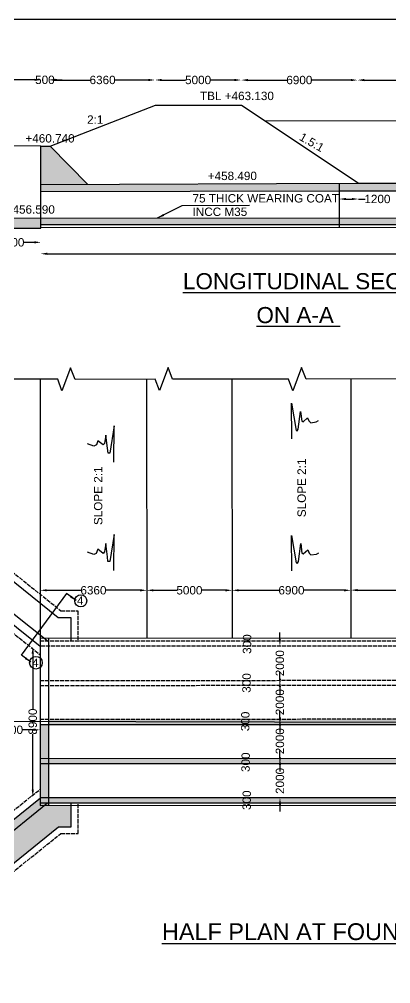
# Model space of a CAD drawing. Header units: millimetres. Extents: x 5124 to 11153714, y 2311 to 37856403.
# Drawn here: x 11027965 to 11050115, y 37798906 to 37856390 of the extents above; entities that cross this region are included whole.
import ezdxf

# ---------------------------------------------------------------- set-up
doc = ezdxf.new("R2010")
doc.units = ezdxf.units.MM
doc.header["$MEASUREMENT"] = 0
doc.linetypes.add('ACAD_ISO02W100', pattern=[15, 12, -3])
doc.layers.add('DIMENSION', color=50, linetype='Continuous')
doc.layers.add('TEXT', color=7, linetype='Continuous')
doc.styles.get("Standard").update_dxf_attribs({"font": 'arial.ttf', "height": 500})
doc.dimstyles.get("Standard").update_dxf_attribs({"dimtxt": 500, "dimasz": 400, "dimexe": 0.18, "dimexo": 0.0625, "dimgap": 0.09, "dimtad": 0, "dimdec": 0, "dimzin": 0, "dimdsep": 46, "dimtxsty": 'Standard', "dimcen": 0.09, "dimse1": 1, "dimse2": 1, "dimadec": 0, "dimazin": 0, "dimtfac": 1, "dimtdec": 0, "dimtofl": 0, "dimtmove": 0, "dimatfit": 3, "dimfxl": 0, "dimtolj": 1, "dimtzin": 0, "dimarcsym": 0})
pattern_1 = [(50, (0, 0), (537.945137, -47.064101), [56.25, -618.75]), (355, (0, 0), (-104.0635, 564.1441), [45, -495]), (100.4514, (44.83, -3.9), (433.882036, 517.0796565), [47.8051425, -525.856584]), (46.1842, (0, 150), (800.430786, -124.139261), [84.375, -928.125]), (96.6356, (66.7, 139.66), (700.997029, 730.588403), [71.707716, -788.78475]), (351.1842, (0, 150), (700.996459, 730.58895), [67.5, -742.5]), (21, (75, 112.5), (447.680289, -301.964168), [56.25, -618.75]), (326, (75, 112.5), (182.486499, 543.862534), [45, -495]), (71.4514, (112.3, 87.34), (630.1669714, 241.8978725), [47.8051425, -525.856584]), (37.5, (0, 0), (9.1198915, 249.6703904), [0, -489, 0, -502.5, 0, -496.875]), (7.5, (0, 0), (197.302153, 295.808784), [0, -286.5, 0, -477.75, 0, -189.375]), (327.5, (-167.25, 0), (400.3668271, -16.9161538), [0, -187.5, 0, -585, 0, -776.25]), (317.5, (-242.25, 0), (437.389627, 75.0787367), [0, -243.75, 0, -388.5, 0, -551.25])]

# ---------------------------------------------------------------- blocks, each defined once
blk = doc.blocks.new('*D6')
at = {"layer": 'Defpoints', "color": 0, "transparency": 16777216}
for p in [(11016513, 37852779), (11029275, 37852779), (11029275, 37852779)]:
    blk.add_point(p, dxfattribs=at)
at = {"layer": 'TEXT', "color": 0, "lineweight": -2, "transparency": 16777216}
for p, q in [((11016913, 37852779), (11021977, 37852779)), ((11028875, 37852779), (11023810, 37852779))]:
    blk.add_line(p, q, dxfattribs=at)
at = {"layer": 'TEXT', "color": 0, "transparency": 16777216}
for points in [[(11016913, 37852846), (11016913, 37852713), (11016513, 37852779)], [(11028875, 37852846), (11028875, 37852713), (11029275, 37852779)]]:
    blk.add_solid(points, dxfattribs=at)
at = {"layer": 'TEXT', "color": 0, "transparency": 16777216, "insert": (11022894, 37852779), "char_height": 500, "attachment_point": 5}
blk.add_mtext('\\A1;12450', dxfattribs=at)
blk = doc.blocks.new('*D7')
at = {"layer": 'Defpoints', "color": 0, "transparency": 16777216}
for p in [(11029275, 37852779), (11029714, 37852779), (11029714, 37852779)]:
    blk.add_point(p, dxfattribs=at)
at = {"layer": 'TEXT', "color": 0, "lineweight": -2, "transparency": 16777216}
for p, q in [((11028875, 37852779), (11028475, 37852779)), ((11030114, 37852779), (11030514, 37852779))]:
    blk.add_line(p, q, dxfattribs=at)
at = {"layer": 'TEXT', "color": 0, "transparency": 16777216}
for points in [[(11028875, 37852846), (11028875, 37852713), (11029275, 37852779)], [(11030114, 37852846), (11030114, 37852713), (11029714, 37852779)]]:
    blk.add_solid(points, dxfattribs=at)
at = {"layer": 'TEXT', "color": 0, "transparency": 16777216, "insert": (11029494, 37852779), "char_height": 500, "attachment_point": 5}
blk.add_mtext('\\A1;500', dxfattribs=at)
blk = doc.blocks.new('*D8')
at = {"layer": 'Defpoints', "color": 0, "transparency": 16777216}
for p in [(11029805, 37852794), (11036062, 37852794), (11036062, 37852771)]:
    blk.add_point(p, dxfattribs=at)
at = {"layer": 'TEXT', "color": 0, "lineweight": -2, "transparency": 16777216}
for p, q in [((11030205, 37852771), (11032186, 37852771)), ((11035662, 37852771), (11033680, 37852771))]:
    blk.add_line(p, q, dxfattribs=at)
at = {"layer": 'TEXT', "color": 0, "transparency": 16777216}
for points in [[(11030205, 37852838), (11030205, 37852704), (11029805, 37852771)], [(11035662, 37852838), (11035662, 37852704), (11036062, 37852771)]]:
    blk.add_solid(points, dxfattribs=at)
at = {"layer": 'TEXT', "color": 0, "transparency": 16777216, "insert": (11032933, 37852771), "char_height": 500, "attachment_point": 5}
blk.add_mtext('\\A1;6360', dxfattribs=at)
blk = doc.blocks.new('*D9')
at = {"layer": 'Defpoints', "color": 0, "transparency": 16777216}
for p in [(11036062, 37852771), (11041195, 37852771), (11041195, 37852771)]:
    blk.add_point(p, dxfattribs=at)
at = {"layer": 'TEXT', "color": 0, "lineweight": -2, "transparency": 16777216}
for p, q in [((11036462, 37852771), (11037883, 37852771)), ((11040795, 37852771), (11039374, 37852771))]:
    blk.add_line(p, q, dxfattribs=at)
at = {"layer": 'TEXT', "color": 0, "transparency": 16777216}
for points in [[(11036462, 37852838), (11036462, 37852704), (11036062, 37852771)], [(11040795, 37852838), (11040795, 37852704), (11041195, 37852771)]]:
    blk.add_solid(points, dxfattribs=at)
at = {"layer": 'TEXT', "color": 0, "transparency": 16777216, "insert": (11038628, 37852771), "char_height": 500, "attachment_point": 5}
blk.add_mtext('\\A1;5000', dxfattribs=at)
blk = doc.blocks.new('*D10')
at = {"layer": 'Defpoints', "color": 0, "transparency": 16777216}
for p in [(11041195, 37852771), (11048137, 37852771), (11048137, 37852767)]:
    blk.add_point(p, dxfattribs=at)
at = {"layer": 'TEXT', "color": 0, "lineweight": -2, "transparency": 16777216}
for p, q in [((11041595, 37852767), (11043919, 37852767)), ((11047737, 37852767), (11045414, 37852767))]:
    blk.add_line(p, q, dxfattribs=at)
at = {"layer": 'TEXT', "color": 0, "transparency": 16777216}
for points in [[(11041595, 37852834), (11041595, 37852700), (11041195, 37852767)], [(11047737, 37852834), (11047737, 37852700), (11048137, 37852767)]]:
    blk.add_solid(points, dxfattribs=at)
at = {"layer": 'TEXT', "color": 0, "transparency": 16777216, "insert": (11044666, 37852767), "char_height": 500, "attachment_point": 5}
blk.add_mtext('\\A1;6900', dxfattribs=at)
blk = doc.blocks.new('*D11')
at = {"layer": 'Defpoints', "color": 0, "transparency": 16777216}
for p in [(11048137, 37852771), (11063291, 37852771), (11063291, 37852767)]:
    blk.add_point(p, dxfattribs=at)
at = {"layer": 'TEXT', "color": 0, "lineweight": -2, "transparency": 16777216}
for p, q in [((11048537, 37852767), (11051459, 37852767)), ((11062891, 37852767), (11059970, 37852767))]:
    blk.add_line(p, q, dxfattribs=at)
at = {"layer": 'TEXT', "color": 0, "transparency": 16777216}
for points in [[(11048537, 37852834), (11048537, 37852700), (11048137, 37852767)], [(11062891, 37852834), (11062891, 37852700), (11063291, 37852767)]]:
    blk.add_solid(points, dxfattribs=at)
at = {"layer": 'TEXT', "color": 0, "transparency": 16777216, "insert": (11055714, 37852767), "char_height": 500, "attachment_point": 5}
blk.add_mtext('\\A1;CANAL BED WIDTH 15000', dxfattribs=at)
blk = doc.blocks.new('*D22')
at = {"layer": 'Defpoints', "color": 0, "transparency": 16777216}
for p in [(11025729, 37843113), (11029258, 37843113), (11029258, 37843095)]:
    blk.add_point(p, dxfattribs=at)
at = {"layer": 'TEXT', "color": 0, "lineweight": -2, "transparency": 16777216}
for p, q in [((11026129, 37843095), (11026748, 37843095)), ((11028858, 37843095), (11028240, 37843095))]:
    blk.add_line(p, q, dxfattribs=at)
at = {"layer": 'TEXT', "color": 0, "transparency": 16777216}
for points in [[(11026129, 37843161), (11026129, 37843028), (11025729, 37843095)], [(11028858, 37843161), (11028858, 37843028), (11029258, 37843095)]]:
    blk.add_solid(points, dxfattribs=at)
at = {"layer": 'TEXT', "color": 0, "transparency": 16777216, "insert": (11027494, 37843095), "char_height": 500, "attachment_point": 5}
blk.add_mtext('\\A1;3400', dxfattribs=at)
blk = doc.blocks.new('*D23')
at = {"layer": 'Defpoints', "color": 0, "transparency": 16777216}
for p in [(11029245, 37843946), (11088034, 37843811), (11088034, 37842414)]:
    blk.add_point(p, dxfattribs=at)
at = {"layer": 'TEXT', "color": 0, "lineweight": -2, "transparency": 16777216}
for p, q in [((11029645, 37842414), (11057697, 37842414)), ((11087634, 37842414), (11059582, 37842414))]:
    blk.add_line(p, q, dxfattribs=at)
at = {"layer": 'TEXT', "color": 0, "transparency": 16777216}
for points in [[(11029645, 37842480), (11029645, 37842347), (11029245, 37842414)], [(11087634, 37842480), (11087634, 37842347), (11088034, 37842414)]]:
    blk.add_solid(points, dxfattribs=at)
at = {"layer": 'TEXT', "color": 0, "transparency": 16777216, "insert": (11058639, 37842414), "char_height": 500, "attachment_point": 5}
blk.add_mtext('\\A1;58165', dxfattribs=at)
blk = doc.blocks.new('*D29')
at = {"layer": 'Defpoints', "color": 0, "transparency": 16777216}
for p in [(11048199, 37845677), (11047041, 37845572), (11048199, 37845572)]:
    blk.add_point(p, dxfattribs=at)
at = {"layer": 'TEXT', "color": 0, "lineweight": -2, "transparency": 16777216}
for p, q in [((11047441, 37845677), (11047799, 37845677)), ((11048199, 37845677), (11048599, 37845677))]:
    blk.add_line(p, q, dxfattribs=at)
at = {"layer": 'TEXT', "color": 0, "transparency": 16777216}
for points in [[(11047441, 37845744), (11047441, 37845611), (11047041, 37845677)], [(11047799, 37845744), (11047799, 37845611), (11048199, 37845677)]]:
    blk.add_solid(points, dxfattribs=at)
at = {"layer": 'TEXT', "color": 0, "transparency": 16777216, "insert": (11049322, 37845677), "char_height": 500, "attachment_point": 5}
blk.add_mtext('\\A1;1200', dxfattribs=at)
blk = doc.blocks.new('*D37')
at = {"layer": 'Defpoints', "color": 0, "transparency": 16777216}
for p in [(11028626, 37818983), (11028683, 37810078), (11028770, 37810078)]:
    blk.add_point(p, dxfattribs=at)
at = {"layer": 'TEXT', "color": 0, "lineweight": -2, "transparency": 16777216}
for p, q in [((11028770, 37818583), (11028770, 37815277)), ((11028770, 37810478), (11028770, 37813784))]:
    blk.add_line(p, q, dxfattribs=at)
at = {"layer": 'TEXT', "color": 0, "transparency": 16777216}
for points in [[(11028703, 37818583), (11028836, 37818583), (11028770, 37818983)], [(11028703, 37810478), (11028836, 37810478), (11028770, 37810078)]]:
    blk.add_solid(points, dxfattribs=at)
at = {"layer": 'TEXT', "color": 0, "transparency": 16777216, "insert": (11028770, 37814530), "char_height": 500, "attachment_point": 5, "rotation": 90}
blk.add_mtext('\\A1;8900', dxfattribs=at)
blk = doc.blocks.new('*D42')
at = {"layer": 'Defpoints', "color": 0, "transparency": 16777216}
for p in [(11025618, 37814039), (11029213, 37814043), (11029213, 37814037)]:
    blk.add_point(p, dxfattribs=at)
at = {"layer": 'TEXT', "color": 0, "lineweight": -2, "transparency": 16777216}
for p, q in [((11026018, 37814037), (11026670, 37814037)), ((11028813, 37814037), (11028161, 37814037))]:
    blk.add_line(p, q, dxfattribs=at)
at = {"layer": 'TEXT', "color": 0, "transparency": 16777216}
for points in [[(11026018, 37814104), (11026018, 37813970), (11025618, 37814037)], [(11028813, 37814104), (11028813, 37813970), (11029213, 37814037)]]:
    blk.add_solid(points, dxfattribs=at)
at = {"layer": 'TEXT', "color": 0, "transparency": 16777216, "insert": (11027415, 37814037), "char_height": 500, "attachment_point": 5}
blk.add_mtext('\\A1;3400', dxfattribs=at)
blk = doc.blocks.new('*D44')
at = {"layer": 'Defpoints', "color": 0, "transparency": 16777216}
for p in [(11043505, 37819031), (11043507, 37816989), (11043507, 37816989)]:
    blk.add_point(p, dxfattribs=at)
at = {"layer": 'TEXT', "color": 0, "lineweight": -2, "transparency": 16777216}
for p, q in [((11043507, 37819431), (11043507, 37819831)), ((11043507, 37816589), (11043507, 37816189))]:
    blk.add_line(p, q, dxfattribs=at)
at = {"layer": 'TEXT', "color": 0, "transparency": 16777216}
for points in [[(11043440, 37819431), (11043573, 37819431), (11043507, 37819031)], [(11043440, 37816589), (11043573, 37816589), (11043507, 37816989)]]:
    blk.add_solid(points, dxfattribs=at)
at = {"layer": 'TEXT', "color": 0, "transparency": 16777216, "insert": (11043507, 37818010), "char_height": 500, "attachment_point": 5, "rotation": 90}
blk.add_mtext('\\A1;2000', dxfattribs=at)
blk = doc.blocks.new('*D45')
at = {"layer": 'Defpoints', "color": 0, "transparency": 16777216}
for p in [(11043507, 37816693), (11043508, 37814682), (11043508, 37814682)]:
    blk.add_point(p, dxfattribs=at)
at = {"layer": 'TEXT', "color": 0, "lineweight": -2, "transparency": 16777216}
for p, q in [((11043508, 37817093), (11043508, 37817493)), ((11043508, 37814282), (11043508, 37813882))]:
    blk.add_line(p, q, dxfattribs=at)
at = {"layer": 'TEXT', "color": 0, "transparency": 16777216}
for points in [[(11043442, 37817093), (11043575, 37817093), (11043508, 37816693)], [(11043442, 37814282), (11043575, 37814282), (11043508, 37814682)]]:
    blk.add_solid(points, dxfattribs=at)
at = {"layer": 'TEXT', "color": 0, "transparency": 16777216, "insert": (11043508, 37815687), "char_height": 500, "attachment_point": 5, "rotation": 90}
blk.add_mtext('\\A1;2000', dxfattribs=at)
blk = doc.blocks.new('*D46')
at = {"layer": 'Defpoints', "color": 0, "transparency": 16777216}
for p in [(11043508, 37814375), (11043509, 37812346), (11043509, 37812346)]:
    blk.add_point(p, dxfattribs=at)
at = {"layer": 'TEXT', "color": 0, "lineweight": -2, "transparency": 16777216}
for p, q in [((11043509, 37814775), (11043509, 37815175)), ((11043509, 37811946), (11043509, 37811546))]:
    blk.add_line(p, q, dxfattribs=at)
at = {"layer": 'TEXT', "color": 0, "transparency": 16777216}
for points in [[(11043443, 37814775), (11043576, 37814775), (11043509, 37814375)], [(11043443, 37811946), (11043576, 37811946), (11043509, 37812346)]]:
    blk.add_solid(points, dxfattribs=at)
at = {"layer": 'TEXT', "color": 0, "transparency": 16777216, "insert": (11043509, 37813360), "char_height": 500, "attachment_point": 5, "rotation": 90}
blk.add_mtext('\\A1;2000', dxfattribs=at)
blk = doc.blocks.new('*D47')
at = {"layer": 'Defpoints', "color": 0, "transparency": 16777216}
for p in [(11043509, 37812007), (11043511, 37809979), (11043511, 37809979)]:
    blk.add_point(p, dxfattribs=at)
at = {"layer": 'TEXT', "color": 0, "lineweight": -2, "transparency": 16777216}
for p, q in [((11043511, 37812407), (11043511, 37812807)), ((11043511, 37809579), (11043511, 37809179))]:
    blk.add_line(p, q, dxfattribs=at)
at = {"layer": 'TEXT', "color": 0, "transparency": 16777216}
for points in [[(11043444, 37812407), (11043577, 37812407), (11043511, 37812007)], [(11043444, 37809579), (11043577, 37809579), (11043511, 37809979)]]:
    blk.add_solid(points, dxfattribs=at)
at = {"layer": 'TEXT', "color": 0, "transparency": 16777216, "insert": (11043511, 37810993), "char_height": 500, "attachment_point": 5, "rotation": 90}
blk.add_mtext('\\A1;2000', dxfattribs=at)
blk = doc.blocks.new('*D112')
at = {"layer": 'Defpoints', "color": 0, "transparency": 16777216}
for p in [(11029207, 37822351), (11035567, 37822355), (11035567, 37822355)]:
    blk.add_point(p, dxfattribs=at)
at = {"layer": 'TEXT', "color": 0, "lineweight": -2, "transparency": 16777216}
for p, q in [((11029607, 37822355), (11031640, 37822355)), ((11035167, 37822355), (11033134, 37822355))]:
    blk.add_line(p, q, dxfattribs=at)
at = {"layer": 'TEXT', "color": 0, "transparency": 16777216}
for points in [[(11029607, 37822421), (11029607, 37822288), (11029207, 37822355)], [(11035167, 37822421), (11035167, 37822288), (11035567, 37822355)]]:
    blk.add_solid(points, dxfattribs=at)
at = {"layer": 'TEXT', "color": 0, "transparency": 16777216, "insert": (11032387, 37822355), "char_height": 500, "attachment_point": 5}
blk.add_mtext('\\A1;6360', dxfattribs=at)
blk = doc.blocks.new('*D113')
at = {"layer": 'Defpoints', "color": 0, "transparency": 16777216}
for p in [(11035567, 37822355), (11040654, 37822357), (11040654, 37822355)]:
    blk.add_point(p, dxfattribs=at)
at = {"layer": 'TEXT', "color": 0, "lineweight": -2, "transparency": 16777216}
for p, q in [((11035967, 37822355), (11037365, 37822355)), ((11040254, 37822355), (11038856, 37822355))]:
    blk.add_line(p, q, dxfattribs=at)
at = {"layer": 'TEXT', "color": 0, "transparency": 16777216}
for points in [[(11035967, 37822421), (11035967, 37822288), (11035567, 37822355)], [(11040254, 37822421), (11040254, 37822288), (11040654, 37822355)]]:
    blk.add_solid(points, dxfattribs=at)
at = {"layer": 'TEXT', "color": 0, "transparency": 16777216, "insert": (11038110, 37822355), "char_height": 500, "attachment_point": 5}
blk.add_mtext('\\A1;5000', dxfattribs=at)
blk = doc.blocks.new('*D114')
at = {"layer": 'Defpoints', "color": 0, "transparency": 16777216}
for p in [(11040654, 37822355), (11047737, 37822358), (11047737, 37822355)]:
    blk.add_point(p, dxfattribs=at)
at = {"layer": 'TEXT', "color": 0, "lineweight": -2, "transparency": 16777216}
for p, q in [((11041054, 37822355), (11043449, 37822355)), ((11047337, 37822355), (11044943, 37822355))]:
    blk.add_line(p, q, dxfattribs=at)
at = {"layer": 'TEXT', "color": 0, "transparency": 16777216}
for points in [[(11041054, 37822421), (11041054, 37822288), (11040654, 37822355)], [(11047337, 37822421), (11047337, 37822288), (11047737, 37822355)]]:
    blk.add_solid(points, dxfattribs=at)
at = {"layer": 'TEXT', "color": 0, "transparency": 16777216, "insert": (11044196, 37822355), "char_height": 500, "attachment_point": 5}
blk.add_mtext('\\A1;6900', dxfattribs=at)
blk = doc.blocks.new('*D115')
at = {"layer": 'Defpoints', "color": 0, "transparency": 16777216}
for p in [(11047737, 37822355), (11063213, 37822366), (11063213, 37822362)]:
    blk.add_point(p, dxfattribs=at)
at = {"layer": 'TEXT', "color": 0, "lineweight": -2, "transparency": 16777216}
for p, q in [((11048137, 37822366), (11055440, 37822366)), ((11062813, 37822366), (11055510, 37822366))]:
    blk.add_line(p, q, dxfattribs=at)
at = {"layer": 'TEXT', "color": 0, "transparency": 16777216}
for points in [[(11048137, 37822433), (11048137, 37822300), (11047737, 37822366)], [(11062813, 37822433), (11062813, 37822300), (11063213, 37822366)]]:
    blk.add_solid(points, dxfattribs=at)
at = {"layer": 'TEXT', "color": 0, "transparency": 16777216, "insert": (11055475, 37822366), "char_height": 500, "attachment_point": 5}
blk.add_mtext('\\A1;.', dxfattribs=at)

msp = doc.modelspace()

# ---------------------------------------------------------------- hatches: boundary and pattern name
at = {"layer": 'DIMENSION'}
h = msp.add_hatch(dxfattribs=at)
h.set_pattern_fill('AR-CONC', color=0, scale=75, style=0)
h.set_pattern_definition(pattern_1)
edge = h.paths.add_edge_path()
edge.add_line((11016923.2, 37848603.8), (11016748.9, 37848872.3))
edge.add_line((11016748.9, 37848872.3), (11015970.4, 37848872.4))
edge.add_line((11015970.4, 37848872.4), (11015970.4, 37848702.8))
edge.add_ellipse((11015626.6, 37848629), major_axis=(383.9, 0), ratio=0.4316396, start_angle=-26.435955, end_angle=26.435955, ccw=False)
edge.add_line((11015970.4, 37848555.2), (11015970.4, 37848189.6))
edge.add_line((11015970.4, 37848189.6), (11016923.2, 37848189.6))
edge.add_line((11016923.2, 37848189.6), (11016923.2, 37848603.8))
h.paths.add_polyline_path([(11016923.2, 37848603.8), (11016923.2, 37848189.6), (11015970.4, 37848189.6), (11015970.4, 37846866.2), (11018057.6, 37846855.7)])
h.paths.add_polyline_path([(11023483.1, 37846809.2), (11015970.4, 37846835.6), (11015970.4, 37845879.7), (11023478.1, 37845821.4)])
h.paths.add_polyline_path([(11015970.4, 37846835.6), (11015331.2, 37846837.9), (11015331.2, 37845884.6), (11015970.4, 37845879.7)])
h.paths.add_polyline_path([(11024234.7, 37846824.7), (11023483.2, 37846828.5), (11023478.1, 37845821.4), (11023478.1, 37844554.1), (11025718, 37844552.9)])
h.paths.add_polyline_path([(11029244.9, 37844551), (11023478.1, 37844554.1), (11023067.5, 37844554.1), (11023067.5, 37843945.6), (11029244.9, 37843945.6)])
h = msp.add_hatch(dxfattribs=at)
h.set_pattern_fill('AR-CONC', color=0, scale=75, style=0)
h.set_pattern_definition(pattern_1)
h.paths.add_polyline_path([(11029798.3, 37848829), (11029244.9, 37848829), (11029244.9, 37846527.4), (11032050.7, 37846539.4)])
h.paths.add_polyline_path([(11047041.7, 37846603.5), (11029244.9, 37846527.4), (11029244.9, 37846133.9), (11047041.5, 37846157.9)])
h.paths.add_polyline_path([(11047040.6, 37844541.4), (11029244.9, 37844551), (11029244.9, 37844144.6), (11047040.4, 37844144.6)])
h = msp.add_hatch(dxfattribs=at)
h.set_pattern_fill('AR-CONC', color=0, scale=75, style=0)
h.set_pattern_definition(pattern_1)
h.paths.add_polyline_path([(11064439.5, 37846584.6), (11047997.4, 37846607.6), (11047041.7, 37846603.5), (11047041.5, 37846157.9), (11047054.2, 37846157.9), (11064420.1, 37846172.8), (11064439.4, 37846172.8)])
h.paths.add_polyline_path([(11064438.9, 37844532.1), (11047040.6, 37844541.4), (11047040.4, 37844144.6), (11064438.8, 37844144.6)])
h = msp.add_hatch(dxfattribs=at)
h.set_pattern_fill('AR-CONC', color=0, scale=75, style=0)
h.set_pattern_definition(pattern_1)
h.paths.add_polyline_path([(11029710.1, 37812014.1), (11029215.7, 37812014), (11029218.2, 37809973.6), (11029228.9, 37809982.2), (11029710.5, 37809982.3)])
h.paths.add_polyline_path([(11029710.1, 37812337.6), (11029215.4, 37812337.5), (11029215.7, 37812014), (11029710.1, 37812014.1)])
h.paths.add_polyline_path([(11029709.7, 37814365.2), (11029212.9, 37814365.3), (11029215.4, 37812337.5), (11029710.1, 37812337.6)])
h.paths.add_polyline_path([(11088011.1, 37814706.8), (11029709.7, 37814676.4), (11029709.7, 37814365.2), (11088013.6, 37814352.6)])
h.paths.add_polyline_path([(11088027.6, 37812341.9), (11029710.1, 37812337.6), (11029710.1, 37812014.1), (11088029.9, 37812017.3)])
h = msp.add_hatch(dxfattribs=at)
h.set_pattern_fill('AR-CONC', color=0, scale=75, style=0)
h.set_pattern_definition(pattern_1)
h.paths.add_polyline_path([(11029464.1, 37809533), (11029218.7, 37809533), (11029218.2, 37809973.6), (11023475.3, 37805355.7), (11015960.8, 37805406.3), (11015960.8, 37802847.5), (11015960.8, 37802229.4), (11016467.7, 37802229.4), (11016467.7, 37804891.4), (11023457.4, 37804844.3), (11023457.4, 37804680)])
h.paths.add_polyline_path([(11023457.4, 37804434.7), (11023457.4, 37804844.3), (11016467.7, 37804891.4), (11016467.7, 37802229.4), (11016628.4, 37802229.4), (11016628.4, 37803561.9)], flags=17)
h.paths.add_polyline_path([(11030297.8, 37808257.1), (11031065.9, 37808257.1), (11031065.9, 37809533.3), (11029464.1, 37809533), (11023457.4, 37804680), (11023457.4, 37804434.7), (11023457.4, 37802740.8)])
h = msp.add_hatch(dxfattribs=at)
h.set_pattern_fill('AR-CONC', color=0, scale=75, style=0)
h.set_pattern_definition(pattern_1)
h.paths.add_polyline_path([(11088044, 37809991.5), (11029710.5, 37809982.3), (11029710.5, 37809681.7), (11088046.2, 37809685.7)])
h.paths.add_polyline_path([(11029710.5, 37809982.3), (11029228.9, 37809982.2), (11029218.2, 37809973.6), (11029218.6, 37809681.6), (11029710.5, 37809681.7)])
h.paths.add_polyline_path([(11029648.1, 37809681.6), (11029218.6, 37809681.6), (11029218.7, 37809533), (11029464.1, 37809533)])
h.paths.add_polyline_path([(11029710.5, 37809681.7), (11029648.1, 37809681.6), (11029464.1, 37809533), (11029710.5, 37809533)])

# ---------------------------------------------------------------- linework, layer by layer
at = {"layer": 'DIMENSION', "color": 0}
msp.add_lwpolyline([(10987594.9, 37856390.1), (11153694.4, 37856390.1), (11153694.4, 37739464.4), (10987594.9, 37739464.4)], close=True, dxfattribs=at)
for points in [[(11029244.9, 37848829), (11029798.3, 37848829), (11036084.9, 37851261.6), (11041216.7, 37851261.6), (11048182.8, 37846647.7), (11063264.2, 37846616.1), (11070252.4, 37851271.2), (11079357.2, 37851271.2), (11087513, 37847150.5), (11101368.4, 37846746.2), (11115847.1, 37846671.3)], [(11023478.1, 37845821.4), (11023478.1, 37844554.1), (11023067.5, 37844554.1), (11023067.5, 37843945.6), (11029244.9, 37843945.6), (11029244.9, 37848829), (11021924.5, 37848855.5), (11016477.7, 37850478.7), (11016625.2, 37848872.3)], [(11042581.5, 37850357.6), (11068848.7, 37850336.1)], [(11029798.3, 37848829), (11032050.7, 37846539.4)], [(11087513, 37847150.5), (11087513, 37846552.2), (11047997.4, 37846607.6), (11029244.9, 37846527.4)], [(11047041.7, 37846603.5), (11047040.6, 37844541.4)], [(11029244.9, 37846133.9), (11047054.2, 37846157.9), (11064420.1, 37846172.8), (11088033.4, 37846119.3)], [(11023478.1, 37844554.1), (11101874.6, 37844512), (11101869.7, 37843866.7), (11101869.7, 37843051.3), (11101419.5, 37843051.3), (11101282.6, 37843767.5), (11088034, 37843811.5), (11088034, 37844144.6), (11029244.9, 37844144.6)], [(11047040.6, 37844541.4), (11047040.3, 37843989.6)], [(11029244.9, 37843994.6), (11088034, 37843978.1)], [(11087537.6, 37809542.8), (11087487, 37834944.9), (11069596.3, 37834965.1), (11069287.8, 37835665.7), (11068768.8, 37834292.5), (11068505.9, 37834975.6), (11045067.5, 37834943.8), (11044797.9, 37835630), (11044284.5, 37834246.2), (11044026.2, 37834946.2), (11037099.4, 37834931.5), (11036843.4, 37835634.7), (11036335.4, 37834262.9), (11036070.5, 37834947.2), (11031299.6, 37834923.2), (11031023.3, 37835622.9), (11030508.4, 37834247.5), (11030263.7, 37834934.5), (11026024.9, 37834938.9)], [(11029210.2, 37834935.6), (11029206.8, 37819485.4)], [(11035560.4, 37834944.6), (11035568.1, 37819488.5)], [(11040648, 37834939.1), (11040655.7, 37819491)], [(11047731, 37834947.4), (11047738.7, 37819494.5)], [(11015939.7, 37826202.8), (11015943.3, 37826821.4), (11016608.7, 37826821.4), (11016608.7, 37825494.2), (11023449.9, 37824538.5), (11023449.9, 37826238.6), (11030292.3, 37820741), (11031048.8, 37820741), (11031048.8, 37819336.2)], [(11023449.9, 37824266.3), (11029714.5, 37819294.5)], [(11023449.9, 37823633.1), (11029205.3, 37819033.3)], [(11029218.7, 37809533), (11088047.2, 37809542.9), (11087977.6, 37819514.5), (11029206.8, 37819485.4), (11029218.7, 37809533)], [(11029708.9, 37819485.6), (11029710.5, 37809533)], [(11029212.9, 37814365.3), (11088013.6, 37814352.6)], [(11029215.4, 37812337.5), (11088027.6, 37812341.9)], [(11088029.9, 37812017.3), (11029215.7, 37812014)], [(11015960.8, 37805406.3), (11023475.3, 37805355.7), (11029228.9, 37809982.2)], [(11015960.8, 37802847.5), (11015960.8, 37802229.4), (11016628.4, 37802229.4), (11016628.4, 37803561.9), (11023457.4, 37804434.7), (11023457.4, 37802740.8), (11030297.8, 37808257.1), (11031065.9, 37808257.1), (11031065.9, 37809683.5)], [(11023457.4, 37804680), (11029652.5, 37809685.2)], [(11029218.6, 37809681.6), (11088046.2, 37809685.7)], [(11088044, 37809991.5), (11029228.9, 37809982.2)]]:
    msp.add_lwpolyline(points, dxfattribs=at)
at = {"layer": 'DIMENSION', "color": 0, "linetype": 'ACAD_ISO02W100', "ltscale": 20}
for points in [[(11015508.3, 37823686.8), (11015508.3, 37827215.2), (11017014.5, 37827215.2), (11017014.5, 37825851), (11023052.7, 37825002.8), (11023052.7, 37827045.2), (11030450.8, 37821134.9), (11031458.2, 37821134.9), (11031458.2, 37819330.3)], [(11015508.3, 37823686.8), (11015508.3, 37823252.1), (11023269.2, 37823252.1), (11029208.2, 37818518.7)], [(11029206.9, 37819346.5), (11087978.9, 37819330.4)], [(11087981, 37819021.8), (11029205.3, 37819033.3)], [(11029209.8, 37816981.5), (11087995, 37817012.1)], [(11029210.1, 37816685.9), (11087997.1, 37816716.5)], [(11029212.5, 37814676.1), (11088011.1, 37814706.8)], [(11015545.1, 37801839.2), (11015540.4, 37805821.7), (11023319.1, 37805778.7), (11029232.1, 37810517.8)], [(11015545.1, 37801839.2), (11017011.6, 37801839.2), (11017011.6, 37803186.8), (11023039.9, 37803979.8), (11023044.6, 37801922.1), (11030452.8, 37807864.2), (11031475.9, 37807864.2), (11031475.9, 37809676)]]:
    msp.add_lwpolyline(points, dxfattribs=at)
at = {"layer": 'TEXT', "color": 0}
for points in [[(11044212.3, 37831386.2), (11044192.6, 37833506.2), (11044469.6, 37831876.1), (11044545.6, 37831858.9), (11044605, 37831955.6), (11044735.6, 37833021.9), (11044808.7, 37832440.9), (11044884.9, 37832401.4), (11045152.8, 37832635.6), (11045229, 37832447), (11045344.7, 37832340.6), (11045676.6, 37832392.3), (11045810.6, 37832468.3)], [(11033610.7, 37829990), (11033633.3, 37832153.7), (11033363.7, 37830534), (11033258.3, 37830525.9), (11033235.6, 37830821.8), (11033128.8, 37831610), (11033045, 37831113), (11032971.4, 37831019.2), (11032658.9, 37831264.4), (11032562.7, 37831021.8), (11032407.8, 37830953.3), (11032039.1, 37831092.8)], [(11033604.5, 37823526.7), (11033627.2, 37825690.5), (11033357.6, 37824070.7), (11033252.1, 37824062.6), (11033229.5, 37824358.5), (11033122.7, 37825146.8), (11033038.9, 37824649.8), (11032965.3, 37824556), (11032652.8, 37824801.2), (11032556.5, 37824558.5), (11032401.7, 37824490), (11032032.9, 37824629.5)], [(11044225.6, 37823509.6), (11044205.9, 37825629.5), (11044482.9, 37823999.5), (11044558.9, 37823982.2), (11044618.4, 37824079), (11044749, 37825145.3), (11044822.1, 37824564.3), (11044898.2, 37824524.8), (11045166.2, 37824759), (11045242.3, 37824570.4), (11045358, 37824463.9), (11045689.9, 37824515.7), (11045823.9, 37824591.7)]]:
    msp.add_lwpolyline(points, dxfattribs=at)
for centre, radius in [((11031629.3, 37821725.6), 360.7), ((11028954.4, 37818041), 377.1)]:
    msp.add_circle(centre, radius, dxfattribs=at)

# ---------------------------------------------------------------- texts
for s, height, p in [('TBL +463.130', 500, (11038741, 37851573.6)), ('2:1', 500, (11032010.5, 37850162.1)), ('+460.740', 500, (11028332.9, 37849043.6)), ('+458.490', 500, (11039203.5, 37846806.2)), ('75 THICK WEARING COAT ', 500, (11038297.2, 37845470.4)), ('BL+456.590', 500, (11026299.4, 37844804.6)), ('INCC M35 ', 500, (11038297.2, 37844667.2)), ('%%ULONGITUDINAL SECTION ', 959.109, (11037726.3, 37840299.2)), ('%%UON A-A ', 959.11, (11042108.5, 37838280.7)), ('4', 500, (11031406.9, 37821496.1)), ('4', 500, (11028729.4, 37817788.2)), ('%%UHALF PLAN AT FOUNDATION AND HALF PLAN AT TOP ', 1000, (11036475.2, 37801507.8))]:
    msp.add_text(s, height=height, dxfattribs=at).set_placement(p)
for s, rotation, p in [('1.5:1', 330.432177, (11044609.6, 37849227.1)), ('SLOPE 2:1', 90, (11045053.2, 37826713.8)), ('SLOPE 2:1', 90, (11032918.9, 37826242.4)), ('300', 89.443622, (11041793.1, 37818565.5)), ('300', 89.443622, (11041760.1, 37816246)), ('300', 89.443622, (11041684.1, 37813956.5)), ('300', 89.443622, (11041705.6, 37811521.5)), ('300', 89.443622, (11041771.1, 37809258.5))]:
    msp.add_text(s, height=500, rotation=rotation, dxfattribs=at).set_placement(p)

# ---------------------------------------------------------------- dimensions: what is measured, and where the dimension line sits
for base, p1, p2, text, picture, middle in [((11063290.9, 37852767.1), (11048137.5, 37852770.9), (11063290.9, 37852770.9), 'CANAL BED WIDTH 15000', '*D11', (11055714.2, 37852767.1)), ((11029274.5, 37852779.2), (11016512.8, 37852779.2), (11029274.5, 37852779.2), '12450', '*D6', (11022893.6, 37852779.2)), ((11036061.8, 37852770.9), (11029804.7, 37852794.3), (11036061.8, 37852794.3), '6360', '*D8', (11032933.2, 37852770.9)), ((11041195.2, 37852770.9), (11036061.8, 37852770.9), (11041195.2, 37852770.9), '5000', '*D9', (11038628.5, 37852770.9)), ((11048137.5, 37852767.1), (11041195.2, 37852770.9), (11048137.5, 37852770.9), '6900', '*D10', (11044666.3, 37852767.1)), ((11048199.4, 37845677.3), (11047041.2, 37845572.5), (11048199.4, 37845572.5), '1200', '*D29', (11049321.7, 37845677.3)), ((11088034, 37842413.7), (11029244.9, 37843945.6), (11088034, 37843811.5), '58165', '*D23', (11058639.4, 37842413.7)), ((11029258.3, 37843094.7), (11025729.5, 37843112.7), (11029258.3, 37843112.7), '3400', '*D22', (11027493.9, 37843094.7)), ((11035566.6, 37822354.6), (11029207.4, 37822351.5), (11035566.6, 37822354.6), '6360', '*D112', (11032387, 37822354.6)), ((11040654.3, 37822354.6), (11035566.6, 37822354.6), (11040654.3, 37822357.2), '5000', '*D113', (11038110.5, 37822354.6)), ((11047737.2, 37822354.6), (11040654.3, 37822354.6), (11047737.2, 37822358.1), '6900', '*D114', (11044195.8, 37822354.6)), ((11063213.4, 37822366.4), (11047737.3, 37822354.6), (11063213.4, 37822362.3), '.', '*D115', (11055475.3, 37822366.4)), ((11029213.3, 37814037.1), (11025617.6, 37814039.1), (11029213.3, 37814043.5), '3400', '*D42', (11027415.5, 37814037.1))]:
    dim = msp.add_linear_dim(base=base, p1=p1, p2=p2, text=text, dimstyle='Standard', dxfattribs=at)
    dim.commit()
    dim.dimension.update_dxf_attribs({"geometry": picture, "text_midpoint": middle})
dim = msp.add_linear_dim(base=(11029714.2, 37852779.2), p1=(11029274.5, 37852779.2), p2=(11029714.2, 37852779.2), text='500', dimstyle='Standard', dxfattribs=at)
dim.commit()
dim.dimension.update_dxf_attribs({"geometry": '*D7', "text_midpoint": (11029494.4, 37852779.2), "dimtype": 160})
for base, p1, p2, text, picture, middle in [((11043506.7, 37816988.9), (11043505.4, 37819030.9), (11043506.7, 37816988.9), '2000', '*D44', (11043506.7, 37818009.9)), ((11028769.8, 37810077.9), (11028625.8, 37818982.8), (11028683.3, 37810077.9), '8900', '*D37', (11028769.8, 37814530.3)), ((11043508.2, 37814681.5), (11043506.9, 37816693.3), (11043508.2, 37814681.5), '2000', '*D45', (11043508.2, 37815687.4)), ((11043509.5, 37812346.2), (11043508.2, 37814374.6), (11043509.5, 37812346.2), '2000', '*D46', (11043509.5, 37813360.4)), ((11043510.8, 37809979), (11043509.5, 37812006.8), (11043510.8, 37809979), '2000', '*D47', (11043510.8, 37810992.9))]:
    dim = msp.add_linear_dim(base=base, p1=p1, p2=p2, angle=90, text=text, dimstyle='Standard', dxfattribs=at)
    dim.commit()
    dim.dimension.update_dxf_attribs({"geometry": picture, "text_midpoint": middle})

# ---------------------------------------------------------------- leaders
at = {"layer": 'DIMENSION', "color": 0}
for points in [[(11031361.5, 37821741.9), (11030775.6, 37822164.9), (11028086.1, 37818481.5)], [(11028651.9, 37818073.4), (11028088.5, 37818484.8)], [(11000863.6, 37816508.7), (11000863.6, 37814598.9), (11116189.3, 37814378.6)]]:
    msp.add_leader(points, dimstyle='Standard', override={"dimgap": 0.09, "dimtad": 0}, dxfattribs=at)
at = {"layer": 'TEXT', "color": 0}
msp.add_leader([(11036215.6, 37844547.2), (11037672.3, 37845283.9), (11041695.2, 37845308.5)], dimstyle='Standard', override={"dimgap": 0.09, "dimtad": 0}, dxfattribs=at)

doc.saveas('drawing.dxf')
